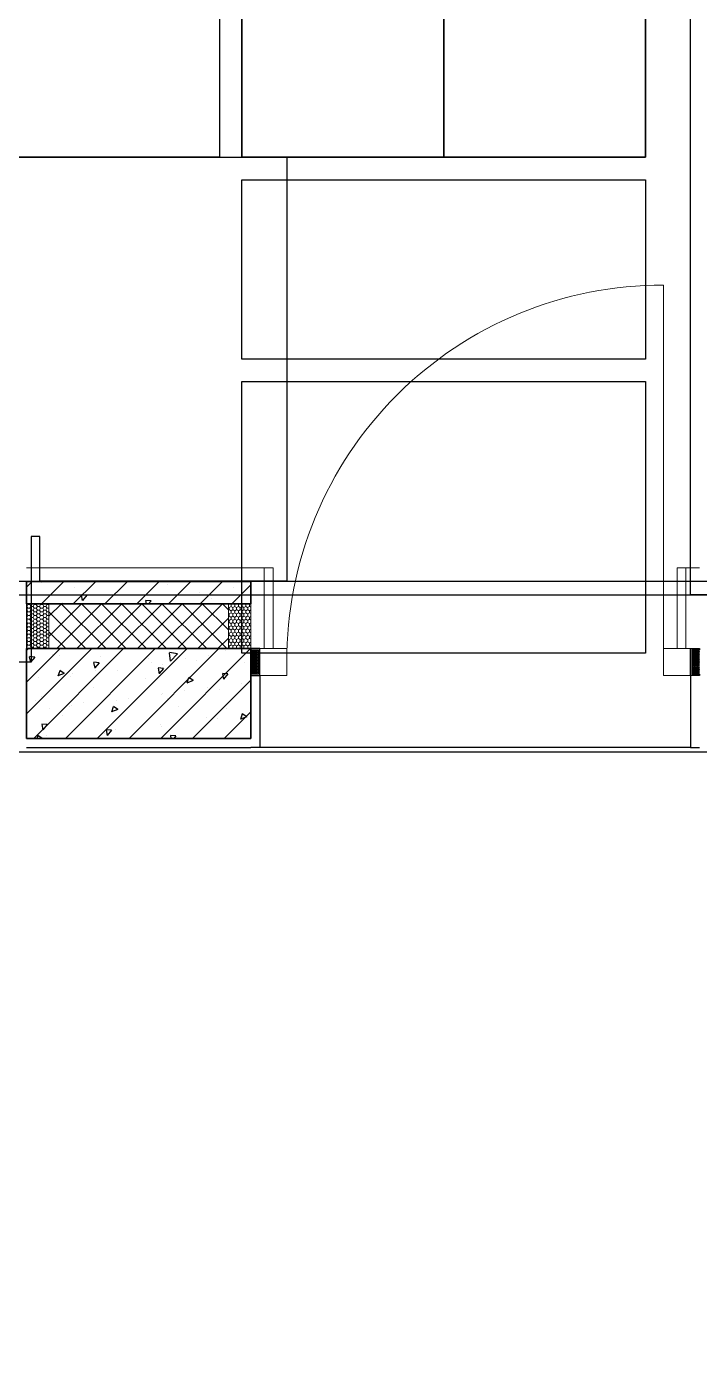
# Model space of a CAD drawing. Header units: inches. Extents: x 143994 to 247866, y 243815 to 272761.
# Drawn here: x 154926 to 156426, y 262405 to 265363 of the extents above; entities that cross this region are included whole.
import ezdxf

# ---------------------------------------------------------------- set-up
doc = ezdxf.new("R2010")
doc.units = ezdxf.units.IN
doc.header["$LTSCALE"] = 1000
doc.header["$MEASUREMENT"] = 0
doc.layers.get('DEFPOINTS').update_dxf_attribs({"color": 62})
for name, color, linetype in [('0-dim', 90, 'Continuous'), ('0-fm', 30, 'Continuous'), ('0-pat', 252, 'Continuous'), ('0-建筑1F', 127, 'Continuous'), ('A-S-face(建筑粉刷线)', 136, 'Continuous'), ('A-Wall-Patn', 255, 'Continuous'), ('PUB_HATCH', 8, 'Continuous')]:
    doc.layers.add(name, color=color, linetype=linetype)
for name, color, linetype, lineweight in [('A-M-Stone', 11, 'Continuous', 15), ('A-Wall', 254, 'Continuous', 35), ('MQ-HZ幕墙绘制', 6, 'Continuous', 13), ('W-保温层', 8, 'Continuous', 13)]:
    doc.layers.add(name, color=color, linetype=linetype, lineweight=lineweight)

# ---------------------------------------------------------------- blocks, each defined once
blk = doc.blocks.new('A$C010D7DFD')
at = {"layer": '0-fm'}
for points in [[(1400, -400), (500, -400), (500, -2200), (1400, -2200)], [(2350, -2200), (1450, -2200), (1450, -400), (2350, -400)], [(3300, -400), (2400, -400), (2400, -2200), (3300, -2200)], [(3300, -2650), (2400, -2650), (2400, -2250), (3300, -2250)], [(2400, -3305), (2400, -2700), (3300, -2700), (3300, -3305)]]:
    blk.add_lwpolyline(points, close=True, dxfattribs=at)
at = {"layer": '0-pat'}
for points in [[(950, -850), (500, -850), (500, -400), (950, -400)], [(1400, -850), (950, -850), (950, -400), (1400, -400)], [(1900, -850), (1450, -850), (1450, -400), (1900, -400)], [(2350, -850), (1900, -850), (1900, -400), (2350, -400)], [(2850, -850), (2400, -850), (2400, -400), (2850, -400)], [(3300, -850), (2850, -850), (2850, -400), (3300, -400)], [(950, -1300), (500, -1300), (500, -850), (950, -850)], [(1400, -1300), (950, -1300), (950, -850), (1400, -850)], [(1900, -1300), (1450, -1300), (1450, -850), (1900, -850)], [(2350, -1300), (1900, -1300), (1900, -850), (2350, -850)], [(2850, -1300), (2400, -1300), (2400, -850), (2850, -850)], [(3300, -1300), (2850, -1300), (2850, -850), (3300, -850)], [(950, -1750), (500, -1750), (500, -1300), (950, -1300)], [(1400, -1750), (950, -1750), (950, -1300), (1400, -1300)], [(1900, -1750), (1450, -1750), (1450, -1300), (1900, -1300)], [(2350, -1750), (1900, -1750), (1900, -1300), (2350, -1300)], [(2850, -1750), (2400, -1750), (2400, -1300), (2850, -1300)], [(3300, -1750), (2850, -1750), (2850, -1300), (3300, -1300)], [(950, -2200), (500, -2200), (500, -1750), (950, -1750)], [(1400, -2200), (950, -2200), (950, -1750), (1400, -1750)], [(1900, -2200), (1450, -2200), (1450, -1750), (1900, -1750)], [(2350, -2200), (1900, -2200), (1900, -1750), (2350, -1750)], [(2850, -2200), (2400, -2200), (2400, -1750), (2850, -1750)], [(3300, -2200), (2850, -2200), (2850, -1750), (3300, -1750)]]:
    blk.add_lwpolyline(points, close=True, dxfattribs=at)
blk = doc.blocks.new('144')
at = {"layer": 'MQ-HZ幕墙绘制'}
h = blk.add_hatch(dxfattribs=at)
h.set_pattern_fill('HONEY', color=127, scale=3)
h.set_pattern_definition([(0, (2666.5027, 381109.6554), (7.14375, 4.124445), [4.7625, -9.525]), (120, (2666.5027, 381109.6554), (-7.143749147, 4.124446478), [4.7625, -9.525]), (60, (2666.5027, 381109.6554), (8.53e-07, 8.248891478), [-9.525, 4.7625])])
h.paths.add_polyline_path([(635886.9, -376210.3), (635886.9, -376110.3), (635936.9, -376110.3), (635936.9, -376210.3)])
h = blk.add_hatch(dxfattribs=at)
h.set_pattern_fill('HONEY', color=127, scale=3, angle=-90)
h.set_pattern_definition([(270, (1017526.5767, -378726.782), (4.124445, -7.14375), [4.7625, -9.525]), (30, (1017526.5767, -378726.782), (4.12444648, 7.143749147), [4.7625, -9.525]), (330, (1017526.5767, -378726.782), (8.24889148, -8.53e-07), [-9.525, 4.7625])])
h.paths.add_polyline_path([(636386.9, -376210.3), (636386.9, -376110.3), (636336.9, -376110.3), (636336.9, -376210.3)])
h = blk.add_hatch(dxfattribs=at)
h.set_pattern_fill('HEX', color=127, angle=-180, style=0)
h.set_pattern_definition([(180, (636562.314, -377391.232), (-6e-16, -1.649778), [0.9525, -1.905]), (300, (636562.314, -377391.232), (1.4287497, 0.824889), [0.9525, -1.905]), (240, (636561.3615, -377391.232), (1.4287497, -0.824889), [0.9525, -1.905])])
h.paths.add_polyline_path([(636386.9, -376213.3), (636386.9, -376267.3), (636403.9, -376267.3), (636403.9, -376213.3)])
h = blk.add_hatch(dxfattribs=at)
h.set_pattern_fill('HEX', color=127, angle=-90, style=0)
h.set_pattern_definition([(270, (1330.9525, 145.3926), (1.649778, -3e-16), [0.9525, -1.905]), (30, (1330.9525, 145.3926), (-0.824889, 1.4287496586), [0.9525, -1.905]), (330, (1330.9525, 144.4401), (0.824889, 1.4287496586), [0.9525, -1.905])])
h.paths.add_polyline_path([(637386.9, -376213.3), (637386.9, -376267.3), (637369.9, -376267.3), (637369.9, -376213.3)])
at = {"layer": 'A-M-Stone', "color": 127}
for p, q in [((636386.9, -376030.3), (635886.9, -376030.3)), ((636416.9, -376030.3), (636386.9, -376030.3)), ((637386.9, -376030.3), (637356.9, -376030.3))]:
    blk.add_line(p, q, dxfattribs=at)
at = {"layer": 'A-S-face(建筑粉刷线)', "color": 127}
blk.add_line((635886.9, -376430.3), (636386.9, -376430.3), dxfattribs=at)
for points in [[(636406.9, -376270.3), (636406.9, -376430.3), (636386.9, -376430.3)], [(637366.9, -376270.3), (637366.9, -376430.3), (637386.9, -376430.3)]]:
    blk.add_lwpolyline(points, dxfattribs=at)
at = {"layer": 'A-Wall', "color": 127}
for p, q in [((635886.9, -376110.3), (635886.9, -376060.3)), ((635886.9, -376060.3), (636386.9, -376060.3)), ((636386.9, -376060.3), (636386.9, -376110.3)), ((636386.9, -376110.3), (635886.9, -376110.3)), ((635886.9, -376410.3), (635886.9, -376210.3)), ((635886.9, -376210.3), (636386.9, -376210.3)), ((636386.9, -376210.3), (636386.9, -376410.3)), ((636386.9, -376410.3), (635886.9, -376410.3))]:
    blk.add_line(p, q, dxfattribs=at)
at = {"layer": 'MQ-HZ幕墙绘制', "color": 127}
for p, q in [((637306.9, -376240.3), (637306.9, -375400.3)), ((636436.9, -376030.3), (636416.9, -376030.3)), ((636416.9, -376030.3), (636416.9, -376210.3)), ((636436.9, -376210.3), (636436.9, -376030.3)), ((637356.9, -376030.3), (637336.9, -376030.3)), ((637336.9, -376030.3), (637336.9, -376210.3)), ((637356.9, -376210.3), (637356.9, -376030.3)), ((636466.9, -376210.3), (636406.9, -376210.3)), ((636406.9, -376210.3), (636406.9, -376270.3)), ((636416.9, -376210.3), (636436.9, -376210.3)), ((636466.9, -376270.3), (636466.9, -376210.3)), ((637306.9, -376270.3), (637306.9, -376210.3)), ((637306.9, -376210.3), (637366.9, -376210.3)), ((637336.9, -376210.3), (637356.9, -376210.3)), ((637366.9, -376210.3), (637366.9, -376270.3)), ((636406.9, -376270.3), (636466.9, -376270.3)), ((637366.9, -376270.3), (637306.9, -376270.3))]:
    blk.add_line(p, q, dxfattribs=at)
for points in [[(635886.9, -376210.3), (635886.9, -376110.3), (635936.9, -376110.3), (635936.9, -376210.3)], [(636386.9, -376210.3), (636386.9, -376110.3), (636336.9, -376110.3), (636336.9, -376210.3)]]:
    blk.add_lwpolyline(points, close=True, dxfattribs=at)
at = {"layer": 'MQ-HZ幕墙绘制', "color": 127, "lineweight": -3}
for points in [[(636406.9, -376270.3), (636406.9, -376210.3), (636389.9, -376210.3), (636389.9, -376210.3), (636386.9, -376210.3), (636386.9, -376213.3), (636403.9, -376213.3), (636403.9, -376267.3), (636386.9, -376267.3), (636386.9, -376270.3), (636389.9, -376270.3), (636389.9, -376270.3), (636406.9, -376270.3, 0.000051)], [(637366.9, -376270.3), (637366.9, -376210.3), (637383.9, -376210.3), (637383.9, -376210.3), (637386.9, -376210.3), (637386.9, -376213.3), (637369.9, -376213.3), (637369.9, -376267.3), (637386.9, -376267.3), (637386.9, -376270.3), (637383.9, -376270.3), (637383.9, -376270.3), (637366.9, -376270.3, -0.000051)]]:
    blk.add_lwpolyline(points, format="xyb", dxfattribs=at)
at = {"layer": 'MQ-HZ幕墙绘制', "color": 127}
blk.add_arc((637304.2, -376237.5), 837.3, 89.8126, 180.1874, dxfattribs=at)
at = {"layer": 'PUB_HATCH', "color": 127, "linetype": 'Continuous'}
for p, q in [((635899.7, -376060.3), (635886.9, -376073.1)), ((635895.9, -376061.7), (635895.9, -376061.7)), ((635919.8, -376063.2), (635919.8, -376063.2)), ((635970.4, -376060.3), (635920.4, -376110.3)), ((636041.1, -376060.3), (635991.1, -376110.3)), ((636111.8, -376060.3), (636061.8, -376110.3)), ((636182.6, -376060.3), (636132.6, -376110.3)), ((636174, -376060.3), (636173.4, -376062)), ((636176.8, -376060.3), (636173.7, -376061.5)), ((636201, -376067.1), (636201, -376067.1)), ((636253.3, -376060.3), (636203.3, -376110.3)), ((636324, -376060.3), (636274, -376110.3)), ((636386.9, -376068), (636344.7, -376110.3)), ((635890.4, -376087.6), (635890.4, -376087.6)), ((635993.1, -376073.5), (635993.1, -376073.5)), ((636008.8, -376090.7), (636011.1, -376103.2)), ((636021, -376091.2), (636009.1, -376090.2)), ((636021, -376091.2), (636011.4, -376102.7)), ((636084.4, -376087.1), (636084.4, -376087.1)), ((636145.4, -376100.8), (636145.4, -376100.8)), ((636271.8, -376084.2), (636271.8, -376084.2)), ((636298.2, -376098.2), (636298.2, -376098.2)), ((636347.5, -376074.2), (636347.5, -376074.2)), ((635967.7, -376107.2), (635967.7, -376107.2)), ((636095.4, -376107.4), (636095.4, -376107.4)), ((636152.2, -376103.2), (636153.5, -376110.3)), ((636164.5, -376103.8), (636152.5, -376102.7)), ((636164.5, -376103.8), (636159, -376110.3)), ((636032.6, -376210.3), (635886.9, -376355.9)), ((635961.8, -376210.3), (635886.9, -376285.2)), ((635891.1, -376210.3), (635886.9, -376214.5)), ((636103.3, -376210.3), (635903.3, -376410.3)), ((636174, -376210.3), (635974, -376410.3)), ((636244.7, -376210.3), (636044.7, -376410.3)), ((636315.4, -376210.3), (636115.4, -376410.3)), ((636386.1, -376210.3), (636186.1, -376410.3)), ((636205, -376219.5), (636207.2, -376238.5)), ((636223.1, -376221.9), (636205.3, -376219.2)), ((636329.9, -376214.4), (636329.9, -376214.4)), ((635893.1, -376228.5), (635895.4, -376241.1)), ((635905.3, -376229.1), (635893.4, -376228)), ((635905.3, -376229.1), (635895.7, -376240.6)), ((635945, -376223.2), (635945, -376223.2)), ((635959.5, -376226.5), (635959.5, -376226.5)), ((636036.5, -376241.1), (636038.8, -376253.6)), ((636048.8, -376241.6), (636036.8, -376240.6)), ((636048.8, -376241.6), (636039.1, -376253.1)), ((636051.8, -376227.7), (636051.8, -376227.7)), ((636158.5, -376232.2), (636158.5, -376232.2)), ((636166.5, -376242), (636166.5, -376242)), ((636190.7, -376245.4), (636190.7, -376245.4)), ((636223.1, -376221.9), (636207.5, -376238.1)), ((636242.3, -376232), (636242.3, -376232)), ((636265.3, -376236.8), (636265.3, -376236.8)), ((636292.3, -376225.4), (636292.3, -376225.4)), ((636293.4, -376231.4), (636293.4, -376231.4)), ((636372.1, -376241.3), (636372.1, -376241.3)), ((636385.8, -376236.4), (636385.8, -376236.4)), ((635914.4, -376275.1), (635914.4, -376275.1)), ((635960.8, -376259.4), (635956.7, -376271.5)), ((635971, -376265.6), (635957, -376271)), ((635971, -376265.6), (635961.1, -376258.9)), ((635985.8, -376273.2), (635985.8, -376273.2)), ((635990.1, -376265.2), (635990.1, -376265.2)), ((636040.2, -376258.6), (636040.2, -376258.6)), ((636089.7, -376258.3), (636089.7, -376258.3)), ((636152.5, -376276.5), (636152.5, -376276.5)), ((636180, -376253.6), (636182.3, -376266.2)), ((636192.2, -376254.2), (636180.3, -376253.2)), ((636192.2, -376254.2), (636182.6, -376265.7)), ((636248.2, -376275.4), (636244.1, -376287.5)), ((636258.4, -376281.6), (636248.5, -376274.9)), ((636269.1, -376256.4), (636269.1, -376256.4)), ((636323.4, -376266.2), (636325.7, -376278.7)), ((636335.7, -376266.7), (636323.7, -376265.7)), ((636335.7, -376266.7), (636326, -376278.2)), ((636035.8, -376296.5), (636035.8, -376296.5)), ((636239.7, -376304.3), (636239.7, -376304.3)), ((636258.4, -376281.6), (636244.4, -376287)), ((636386.9, -376280.2), (636256.8, -376410.3)), ((636290.9, -376297.9), (636290.9, -376297.9)), ((636317, -376300.4), (636317, -376300.4)), ((636366, -376287.6), (636366, -376287.6)), ((635906.1, -376325.4), (635906.1, -376325.4)), ((635919.2, -376316.5), (635919.2, -376316.5)), ((635987.6, -376337.5), (635987.6, -376337.5)), ((636012.8, -376329.9), (636012.8, -376329.9)), ((636087.2, -376324.8), (636087.2, -376324.8)), ((636113.9, -376320.8), (636113.9, -376320.8)), ((636119.6, -376334.4), (636119.6, -376334.4)), ((636188.3, -376312), (636188.3, -376312)), ((636189.7, -376310.9), (636189.7, -376310.9)), ((636200.4, -376320.4), (636200.4, -376320.4)), ((636226.3, -376339), (636226.3, -376339)), ((635937.5, -376344.1), (635937.5, -376344.1)), ((635967.1, -376360.4), (635967.1, -376360.4)), ((635983.4, -376339.8), (635983.4, -376339.8)), ((636080.2, -376339.9), (636076.1, -376352)), ((636090.4, -376346.1), (636076.4, -376351.5)), ((636090.4, -376346.1), (636080.5, -376339.4)), ((636083.8, -376340.4), (636083.8, -376340.4)), ((636288.5, -376364.5), (636288.5, -376364.5)), ((636313.4, -376366.5), (636313.4, -376366.5)), ((636386.9, -376350.9), (636327.5, -376410.3)), ((636333.1, -376343.5), (636333.1, -376343.5)), ((636367.6, -376355.9), (636363.5, -376368)), ((636377.8, -376362.2), (636363.8, -376367.5)), ((636377.8, -376362.2), (636367.9, -376355.5)), ((635920.8, -376379), (635923.1, -376391.5)), ((635933.1, -376379.5), (635921.1, -376378.5)), ((635933.1, -376379.5), (635923.4, -376391)), ((636064.3, -376391.5), (636066.6, -376404.1)), ((636076.5, -376392.1), (636064.6, -376391)), ((636076.5, -376392.1), (636066.9, -376403.6)), ((636084.8, -376391.4), (636084.8, -376391.4)), ((636137, -376389.7), (636137, -376389.7)), ((636185.8, -376378.6), (636185.8, -376378.6)), ((636187.1, -376383.2), (636187.1, -376383.2)), ((635912.1, -376404.4), (635910.2, -376410.3)), ((635921.8, -376410.3), (635912.4, -376403.9)), ((635930.9, -376404.7), (635930.9, -376404.7)), ((635980.9, -376406.4), (635980.9, -376406.4)), ((636037.6, -376409.2), (636037.6, -376409.2)), ((636061.3, -376399.7), (636061.3, -376399.7)), ((636207.7, -376404.1), (636208.9, -376410.3)), ((636220, -376404.6), (636208, -376403.6)), ((636220, -376404.6), (636215.2, -376410.3))]:
    blk.add_line(p, q, dxfattribs=at)
at = {"layer": 'PUB_HATCH', "color": 127}
blk.add_line((637366.9, -376430.3), (636406.9, -376430.3), dxfattribs=at)
at = {"layer": 'W-保温层', "color": 127, "linetype": 'Continuous'}
for p, q in [((636009.5, -376110.3), (635936.9, -376182.9)), ((635964.6, -376110.3), (635936.9, -376138)), ((635936.9, -376127.9), (636019.3, -376210.3)), ((636054.4, -376110.3), (635954.4, -376210.3)), ((635964.2, -376110.3), (636064.2, -376210.3)), ((636099.3, -376110.3), (635999.3, -376210.3)), ((636009.1, -376110.3), (636109.1, -376210.3)), ((636144.2, -376110.3), (636044.2, -376210.3)), ((636054, -376110.3), (636154, -376210.3)), ((636189.1, -376110.3), (636089.1, -376210.3)), ((636098.9, -376110.3), (636198.9, -376210.3)), ((636234, -376110.3), (636134, -376210.3)), ((636143.8, -376110.3), (636243.8, -376210.3)), ((636278.9, -376110.3), (636178.9, -376210.3)), ((636188.7, -376110.3), (636288.7, -376210.3)), ((636323.8, -376110.3), (636223.8, -376210.3)), ((636233.6, -376110.3), (636333.6, -376210.3)), ((636278.5, -376110.3), (636336.9, -376168.7)), ((636323.4, -376110.3), (636336.9, -376123.8)), ((636336.9, -376142.1), (636268.7, -376210.3)), ((635936.9, -376172.8), (635974.4, -376210.3)), ((636336.9, -376187), (636313.6, -376210.3))]:
    blk.add_line(p, q, dxfattribs=at)
at = {"layer": 'W-保温层', "color": 127}
for p, q in [((636336.9, -376110.3), (635936.9, -376110.3)), ((635936.9, -376110.3), (635936.9, -376210.3)), ((636336.9, -376210.3), (636336.9, -376110.3)), ((635936.9, -376210.3), (636336.9, -376210.3))]:
    blk.add_line(p, q, dxfattribs=at)

msp = doc.modelspace()

# ---------------------------------------------------------------- linework, layer by layer
at = {"layer": 'A-Wall-Patn'}
for p, q in [((152505.62, 264096.1), (156945.62, 264096.1)), ((152855.62, 263746.1), (156945.62, 263746.1))]:
    msp.add_line(p, q, dxfattribs=at)
at = {"layer": 'A-Wall-Patn', "color": 11}
msp.add_lwpolyline([(150345.62, 253131.1), (150345.62, 260486.1), (152475.62, 260486.1), (152475.62, 264126.1), (156915.62, 264126.1), (156915.62, 264396.1), (157915.62, 264396.1), (157915.62, 260436.1), (159725.62, 260436.1), (159725.62, 264126.1), (165235.62, 264126.1), (165235.62, 258286.1), (166875.62, 258286.1), (166875.62, 261926.1), (172000.62, 261926.1), (172000.62, 262196.1), (173000.62, 262196.1), (173000.62, 261926.1), (177435.62, 261926.1), (177435.62, 258286.1), (179565.62, 258286.1), (179565.62, 250931.1)], dxfattribs=at)
at = {"layer": 'DEFPOINTS'}
for points in [[(150325.62, 267801.1), (157635.62, 267801.1), (157635.62, 264366.1), (157065.62, 264366.1), (157052.47, 264095.65), (156405.62, 264095.65), (156405.62, 266871.1), (153605.62, 266871.1)], [(153605.62, 265071.1), (155505.62, 265071.1), (155505.62, 264126.1), (154955.62, 264126.1), (154955.62, 264226.1), (154935.62, 264226.1), (154935.62, 263946.1), (152655.62, 263946.1)]]:
    msp.add_lwpolyline(points, dxfattribs=at)

# ---------------------------------------------------------------- block references
at = {"layer": '0-dim'}
msp.add_blockref('A$C010D7DFD', (153005.62, 267271.1), dxfattribs=at)
at = {"layer": '0-建筑1F'}
msp.add_blockref('144', (-480961.31, 640186.38), dxfattribs=at)

doc.saveas('drawing.dxf')
